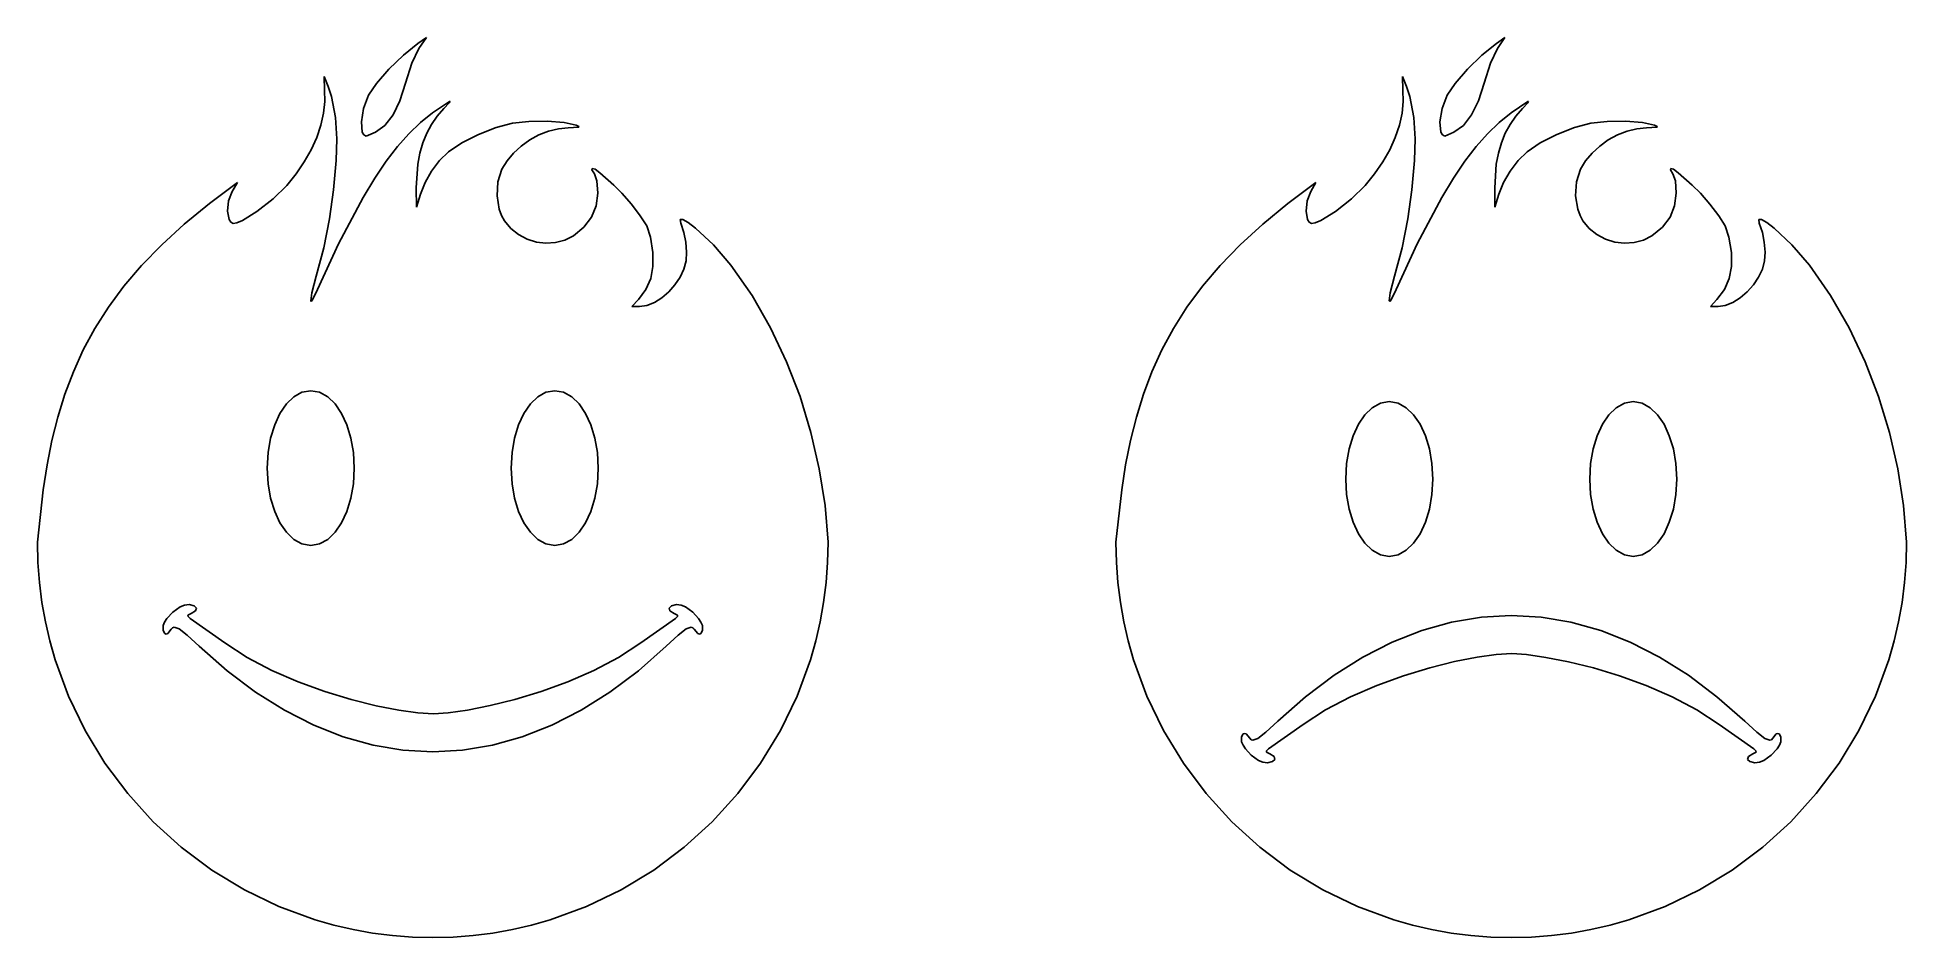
# Model space of a CAD drawing. Extents: x 7 to 298, y 82 to 222.
import ezdxf

# ---------------------------------------------------------------- set-up
doc = ezdxf.new("R2010")
doc.units = 0

msp = doc.modelspace()

# ---------------------------------------------------------------- linework, layer by layer
at = {"layer": 'Layer 1'}
for p, q in [((66.110835, 221.562106), (63.850225, 219.732293)), ((67.418613, 222.492657), (66.110835, 221.562106)), ((66.249155, 220.744734), (67.418613, 222.492657)), ((67.418613, 222.492657), (67.418613, 222.492657)), ((234.086725, 221.562106), (231.826123, 219.732285)), ((235.394525, 222.492657), (234.086725, 221.562106)), ((234.225056, 220.744734), (235.394525, 222.492657)), ((235.394525, 222.492657), (235.394525, 222.492657)), ((63.850225, 219.732293), (61.582537, 217.534593)), ((64.17428, 215.375239), (65.158788, 218.460716)), ((65.158788, 218.460716), (66.249155, 220.744734)), ((231.826123, 219.732285), (229.55844, 217.534582)), ((232.150186, 215.375239), (233.134693, 218.460723)), ((233.134693, 218.460723), (234.225056, 220.744734)), ((51.473602, 216.38124), (51.536484, 214.268651)), ((52.122343, 214.855426), (51.473602, 216.38124)), ((51.473602, 216.38124), (51.473602, 216.38124)), ((61.582537, 217.534593), (59.655032, 215.332375)), ((219.44952, 216.38124), (219.512388, 214.268651)), ((220.098255, 214.85542), (219.44952, 216.38124)), ((219.44952, 216.38124), (219.44952, 216.38124)), ((229.55844, 217.534582), (227.630935, 215.332365)), ((51.602239, 212.535215), (51.41951, 210.717295)), ((51.536484, 214.268651), (51.602239, 212.535215)), ((52.625027, 213.28057), (52.122343, 214.855426)), ((53.247464, 210.021368), (52.625027, 213.28057)), ((58.414974, 213.489007), (57.64804, 211.410868)), ((59.655032, 215.332375), (58.414974, 213.489007)), ((62.2299, 210.426979), (63.305827, 212.624109)), ((63.305827, 212.624109), (64.17428, 215.375239)), ((71.012098, 212.534024), (68.386889, 210.735096)), ((71.102457, 212.519333), (71.012098, 212.534024)), ((219.578147, 212.535216), (219.39542, 210.717298)), ((219.512388, 214.268651), (219.578147, 212.535216)), ((220.600936, 213.28056), (220.098255, 214.85542)), ((221.223372, 210.021357), (220.600936, 213.28056)), ((226.390869, 213.489007), (225.623943, 211.410877)), ((227.630935, 215.332365), (226.390869, 213.489007)), ((230.205799, 210.426989), (231.28173, 212.624116)), ((231.28173, 212.624116), (232.150186, 215.375239)), ((238.988005, 212.534036), (236.362793, 210.735096)), ((239.078368, 212.519345), (238.988005, 212.534036)), ((51.41951, 210.717295), (50.99828, 208.83957)), ((53.45139, 206.678908), (53.247464, 210.021368)), ((57.64804, 211.410868), (57.314392, 209.344052)), ((60.953554, 208.795735), (62.2299, 210.426979)), ((68.386889, 210.735096), (66.509645, 209.228511)), ((68.233911, 208.946946), (69.12149, 210.232985)), ((69.12149, 210.232985), (70.147378, 211.414146)), ((70.147378, 211.414146), (70.982952, 212.32556)), ((70.982952, 212.32556), (71.102457, 212.519333)), ((219.39542, 210.717298), (218.974191, 208.839575)), ((221.4273, 206.678901), (221.223372, 210.021357)), ((225.623943, 211.410877), (225.290295, 209.344059)), ((228.92945, 208.795744), (230.205799, 210.426989)), ((236.362793, 210.735096), (234.485546, 209.228519)), ((236.209814, 208.946955), (237.097398, 210.23299)), ((237.097398, 210.23299), (238.123295, 211.414146)), ((238.123295, 211.414146), (238.958866, 212.32557)), ((238.958866, 212.32557), (239.078368, 212.519345)), ((50.34853, 206.926719), (49.480244, 205.003423)), ((50.99828, 208.83957), (50.34853, 206.926719)), ((57.314392, 209.344052), (57.439865, 207.758982)), ((57.439865, 207.758982), (57.682847, 207.294111)), ((57.682847, 207.294111), (58.050297, 207.126086)), ((58.050297, 207.126086), (59.483845, 207.742265)), ((59.483845, 207.742265), (60.953554, 208.795735)), ((64.697484, 207.494972), (62.924664, 205.498732)), ((66.509645, 209.228511), (64.697484, 207.494972)), ((66.875196, 206.063799), (67.48502, 207.556921)), ((67.48502, 207.556921), (68.233911, 208.946946)), ((75.52044, 207.383228), (72.939751, 206.064575)), ((78.269108, 208.466425), (75.52044, 207.383228)), ((80.8235, 209.150653), (78.269108, 208.466425)), ((83.352162, 209.420353), (80.8235, 209.150653)), ((86.212461, 209.440166), (83.352162, 209.420353)), ((83.519818, 206.521306), (84.957175, 207.304657)), ((84.957175, 207.304657), (86.458861, 207.896507)), ((88.85554, 209.230341), (86.212461, 209.440166)), ((86.458861, 207.896507), (87.98612, 208.272613)), ((87.98612, 208.272613), (89.500199, 208.40873)), ((90.732542, 208.811128), (88.85554, 209.230341)), ((89.500199, 208.40873), (91.144411, 208.488142)), ((91.164308, 208.608379), (90.732542, 208.811128)), ((91.144411, 208.488142), (91.164308, 208.608379)), ((218.324443, 206.926726), (217.456157, 205.003431)), ((218.974191, 208.839575), (218.324443, 206.926726)), ((225.290295, 209.344059), (225.415767, 207.758985)), ((225.415767, 207.758985), (225.65875, 207.294112)), ((225.65875, 207.294112), (226.026204, 207.126086)), ((226.026204, 207.126086), (227.459738, 207.742265)), ((227.459738, 207.742265), (228.92945, 208.795744)), ((232.673383, 207.494982), (230.900563, 205.498743)), ((234.485546, 209.228519), (232.673383, 207.494982)), ((234.851098, 206.063806), (235.460921, 207.55693)), ((235.460921, 207.55693), (236.209814, 208.946955)), ((243.496339, 207.383238), (240.915653, 206.064586)), ((246.245004, 208.466428), (243.496339, 207.383238)), ((248.799392, 209.150653), (246.245004, 208.466428)), ((251.328062, 209.420358), (248.799392, 209.150653)), ((254.188365, 209.44017), (251.328062, 209.420358)), ((251.495729, 206.521316), (252.933087, 207.304665)), ((252.933087, 207.304665), (254.434772, 207.896514)), ((256.831445, 209.230342), (254.188365, 209.44017)), ((254.434772, 207.896514), (255.962029, 208.272617)), ((255.962029, 208.272617), (257.476106, 208.40873)), ((258.708446, 208.811128), (256.831445, 209.230342)), ((257.476106, 208.40873), (259.120308, 208.488146)), ((259.140206, 208.608382), (258.708446, 208.811128)), ((259.120308, 208.488146), (259.140206, 208.608382)), ((49.480244, 205.003423), (48.403403, 203.09436)), ((53.347281, 203.328462), (53.45139, 206.678908)), ((62.924664, 205.498732), (61.165441, 203.204048)), ((66.074272, 202.771823), (66.404821, 204.468469)), ((66.404821, 204.468469), (66.875196, 206.063799)), ((70.8893, 204.673976), (69.469937, 203.297553)), ((72.939751, 206.064575), (70.8893, 204.673976)), ((79.98126, 203.264702), (80.993106, 204.477083)), ((80.993106, 204.477083), (82.185544, 205.5707)), ((82.185544, 205.5707), (83.519818, 206.521306)), ((217.456157, 205.003431), (216.379318, 203.094368)), ((221.323191, 203.328462), (221.4273, 206.678901)), ((230.900563, 205.498743), (229.141342, 203.204058)), ((234.050179, 202.771826), (234.380725, 204.468475)), ((234.380725, 204.468475), (234.851098, 206.063806)), ((238.865198, 204.673976), (237.445832, 203.297562)), ((240.915653, 206.064586), (238.865198, 204.673976)), ((247.95716, 203.264708), (248.969012, 204.477093)), ((248.969012, 204.477093), (250.161453, 205.570711)), ((250.161453, 205.570711), (251.495729, 206.521316)), ((47.127989, 201.224211), (45.663985, 199.417655)), ((48.403403, 203.09436), (47.127989, 201.224211)), ((52.933612, 198.762392), (53.347281, 203.328462)), ((61.165441, 203.204048), (59.394074, 200.575176)), ((65.834173, 199.078139), (66.074272, 202.771823)), ((68.224969, 201.679445), (67.211862, 199.908144)), ((69.469937, 203.297553), (68.224969, 201.679445)), ((78.568102, 200.010389), (79.188759, 201.957799)), ((79.188759, 201.957799), (79.98126, 203.264702)), ((93.26476, 202.101244), (93.195139, 201.862091)), ((93.195139, 201.862091), (93.587054, 201.253601)), ((93.703012, 201.954299), (93.26476, 202.101244)), ((93.587054, 201.253601), (93.986906, 200.131137)), ((94.416987, 201.404494), (93.703012, 201.954299)), ((96.592449, 199.480537), (94.416987, 201.404494)), ((215.103907, 201.224217), (213.639908, 199.417655)), ((216.379318, 203.094368), (215.103907, 201.224217)), ((220.909514, 198.76239), (221.323191, 203.328462)), ((229.141342, 203.204058), (227.369977, 200.575183)), ((233.810088, 199.078139), (234.050179, 202.771826)), ((236.200862, 201.679448), (235.187751, 199.908139)), ((237.445832, 203.297562), (236.200862, 201.679448)), ((246.543993, 200.010395), (247.164651, 201.957799)), ((247.164651, 201.957799), (247.95716, 203.264708)), ((261.240659, 202.101264), (261.171037, 201.862106)), ((261.171037, 201.862106), (261.562952, 201.253601)), ((261.678912, 201.954315), (261.240659, 202.101264)), ((261.562952, 201.253601), (261.962799, 200.131152)), ((262.392888, 201.404494), (261.678912, 201.954315)), ((264.568359, 199.480537), (262.392888, 201.404494)), ((37.980699, 199.870359), (33.61973, 196.630006)), ((36.614986, 197.02329), (37.175911, 198.499685)), ((37.175911, 198.499685), (37.980699, 199.870359)), ((45.663985, 199.417655), (43.533456, 197.352173)), ((52.312158, 194.223839), (52.933612, 198.762392)), ((59.394074, 200.575176), (57.584818, 197.57637)), ((65.871897, 196.06015), (65.834173, 199.078139)), ((66.488079, 198.072141), (65.871897, 196.06015)), ((67.211862, 199.908144), (66.488079, 198.072141)), ((78.435635, 197.842203), (78.568102, 200.010389)), ((94.11519, 198.235618), (93.859331, 196.245315)), ((93.986906, 200.131137), (94.11519, 198.235618)), ((97.880848, 198.212381), (96.592449, 199.480537)), ((99.354364, 196.502988), (97.880848, 198.212381)), ((205.956597, 199.870359), (201.595633, 196.630005)), ((204.590892, 197.023291), (205.151823, 198.499685)), ((205.151823, 198.499685), (205.956597, 199.870359)), ((213.639908, 199.417655), (211.509365, 197.35219)), ((220.288055, 194.223838), (220.909514, 198.76239)), ((227.369977, 200.575183), (225.560726, 197.576373)), ((233.847821, 196.06015), (233.810088, 199.078139)), ((234.463963, 198.072141), (233.847821, 196.06015)), ((235.187751, 199.908139), (234.463963, 198.072141)), ((246.411527, 197.842203), (246.543993, 200.010395)), ((262.091088, 198.235618), (261.835222, 196.245319)), ((261.962799, 200.131152), (262.091088, 198.235618)), ((265.856751, 198.212373), (264.568359, 199.480537)), ((267.330269, 196.50298), (265.856751, 198.212373)), ((33.61973, 196.630006), (29.698033, 193.407712)), ((36.455077, 195.444413), (36.614986, 197.02329)), ((36.687023, 194.151399), (36.455077, 195.444413)), ((41.031933, 195.403121), (38.755854, 193.99007)), ((43.533456, 197.352173), (41.031933, 195.403121)), ((57.584818, 197.57637), (53.749668, 190.325979)), ((78.777183, 195.722968), (78.435635, 197.842203)), ((79.121284, 194.765997), (78.777183, 195.722968)), ((93.859331, 196.245315), (93.145044, 194.480317)), ((100.732711, 194.697928), (99.354364, 196.502988)), ((201.595633, 196.630005), (197.673941, 193.407712)), ((204.43098, 195.444417), (204.590892, 197.023291)), ((204.662923, 194.151403), (204.43098, 195.444417)), ((209.007836, 195.403145), (206.731756, 193.990089)), ((211.509365, 197.35219), (209.007836, 195.403145)), ((225.560726, 197.576373), (221.725592, 190.325979)), ((246.753081, 195.722962), (246.411527, 197.842203)), ((247.097187, 194.765992), (246.753081, 195.722962)), ((261.835222, 196.245319), (261.120934, 194.48032)), ((268.708618, 194.697922), (267.330269, 196.50298)), ((29.698033, 193.407712), (26.190455, 190.192218)), ((36.947077, 193.733448), (36.687023, 194.151399)), ((37.301658, 193.532591), (36.947077, 193.733448)), ((37.888744, 193.615661), (37.301658, 193.532591)), ((38.755854, 193.99007), (37.888744, 193.615661)), ((51.431761, 189.729485), (52.312158, 194.223839)), ((79.578573, 193.922413), (79.121284, 194.765997)), ((80.557394, 192.741443), (79.578573, 193.922413)), ((81.747488, 191.791121), (80.557394, 192.741443)), ((91.966423, 192.929932), (90.317563, 191.583474)), ((93.145044, 194.480317), (91.966423, 192.929932)), ((101.735599, 193.142766), (100.732711, 194.697928)), ((102.312864, 191.392235), (101.735599, 193.142766)), ((107.373752, 194.151109), (106.950636, 194.135915)), ((106.950636, 194.135915), (107.042221, 193.545164)), ((107.042221, 193.545164), (107.520136, 192.126243)), ((108.206974, 193.677814), (107.373752, 194.151109)), ((109.345706, 192.803096), (108.206974, 193.677814)), ((112.121319, 190.197662), (109.345706, 192.803096)), ((197.673941, 193.407712), (194.166366, 190.192219)), ((204.922977, 193.73345), (204.662923, 194.151403)), ((205.277559, 193.532591), (204.922977, 193.73345)), ((205.864645, 193.615672), (205.277559, 193.532591)), ((206.731756, 193.990089), (205.864645, 193.615672)), ((219.407654, 189.729486), (220.288055, 194.223838)), ((247.554485, 193.922413), (247.097187, 194.765992)), ((248.533309, 192.74144), (247.554485, 193.922413)), ((249.723404, 191.791116), (248.533309, 192.74144)), ((259.942321, 192.929933), (258.293478, 191.583474)), ((261.120934, 194.48032), (259.942321, 192.929933)), ((269.711503, 193.142766), (268.708618, 194.697922)), ((270.288766, 191.392234), (269.711503, 193.142766)), ((275.349656, 194.151104), (274.926537, 194.135912)), ((274.926537, 194.135912), (275.018119, 193.545164)), ((275.018119, 193.545164), (275.496038, 192.126243)), ((276.182881, 193.677807), (275.349656, 194.151104)), ((277.321616, 192.803089), (276.182881, 193.677807)), ((280.097237, 190.197657), (277.321616, 192.803089)), ((26.190455, 190.192218), (23.071845, 186.972266)), ((50.241259, 185.296011), (51.431761, 189.729485)), ((53.749668, 190.325979), (50.467621, 183.258872)), ((83.095154, 191.083068), (81.747488, 191.791121)), ((84.546692, 190.628901), (83.095154, 191.083068)), ((86.048401, 190.440239), (84.546692, 190.628901)), ((87.546583, 190.528702), (86.048401, 190.440239)), ((88.987537, 190.905907), (87.546583, 190.528702)), ((90.317563, 191.583474), (88.987537, 190.905907)), ((102.6913, 189.018189), (102.312864, 191.392235)), ((107.520136, 192.126243), (107.826505, 190.592126)), ((107.826505, 190.592126), (107.945074, 189.066405)), ((114.863829, 187.031348), (112.121319, 190.197662)), ((194.166366, 190.192219), (191.047759, 186.972269)), ((218.217157, 185.296011), (219.407654, 189.729486)), ((221.725592, 190.325979), (218.443519, 183.258872)), ((251.07107, 191.083061), (249.723404, 191.791116)), ((252.522606, 190.628894), (251.07107, 191.083061)), ((254.024315, 190.440232), (252.522606, 190.628894)), ((255.522496, 190.528696), (254.024315, 190.440232)), ((256.96345, 190.905903), (255.522496, 190.528696)), ((258.293478, 191.583474), (256.96345, 190.905903)), ((270.667203, 189.018189), (270.288766, 191.392234)), ((275.496038, 192.126243), (275.802411, 190.592133)), ((275.802411, 190.592133), (275.920978, 189.066417)), ((282.839753, 187.031348), (280.097237, 190.197657)), ((23.071845, 186.972266), (20.317051, 183.736596)), ((102.356299, 184.926434), (102.710169, 186.828783)), ((102.710169, 186.828783), (102.6913, 189.018189)), ((107.524477, 186.40091), (106.930259, 185.144913)), ((107.85959, 187.672675), (107.524477, 186.40091)), ((107.945074, 189.066405), (107.85959, 187.672675)), ((118.136236, 182.283533), (114.863829, 187.031348)), ((191.047759, 186.972269), (188.292966, 183.736601)), ((270.332203, 184.92643), (270.686074, 186.828779)), ((270.686074, 186.828779), (270.667203, 189.018189)), ((275.500368, 186.400914), (274.906151, 185.144919)), ((275.835483, 187.672675), (275.500368, 186.400914)), ((275.920978, 189.066417), (275.835483, 187.672675)), ((286.112151, 182.283534), (282.839753, 187.031348)), ((20.317051, 183.736596), (17.90092, 180.47395)), ((49.579693, 182.734655), (50.241259, 185.296011)), ((101.607198, 183.234023), (102.356299, 184.926434)), ((106.125019, 183.951831), (105.156842, 182.868816)), ((106.930259, 185.144913), (106.125019, 183.951831)), ((188.292966, 183.736601), (185.876836, 180.473957)), ((217.555588, 182.734653), (218.217157, 185.296011)), ((269.583105, 183.234022), (270.332203, 184.92643)), ((274.100914, 183.95184), (273.132741, 182.868827)), ((274.906151, 185.144919), (274.100914, 183.95184)), ((49.404731, 181.469194), (49.579693, 182.734655)), ((49.496055, 181.356246), (49.404731, 181.469194)), ((49.704624, 181.607857), (49.496055, 181.356246)), ((50.467621, 183.258872), (49.704624, 181.607857)), ((99.434393, 180.567844), (100.440371, 181.674431)), ((100.616427, 180.580417), (99.434393, 180.567844)), ((100.440371, 181.674431), (101.607198, 183.234023)), ((101.75552, 180.751668), (100.616427, 180.580417)), ((102.924009, 181.221585), (101.75552, 180.751668)), ((104.073811, 181.943018), (102.924009, 181.221585)), ((105.156842, 182.868816), (104.073811, 181.943018)), ((121.020957, 177.254607), (118.136236, 182.283533)), ((217.380624, 181.469188), (217.555588, 182.734653)), ((217.471947, 181.356239), (217.380624, 181.469188)), ((217.680516, 181.60785), (217.471947, 181.356239)), ((218.443519, 183.258872), (217.680516, 181.60785)), ((267.410297, 180.567844), (268.416298, 181.674431)), ((268.592334, 180.580417), (267.410297, 180.567844)), ((268.416298, 181.674431), (269.583105, 183.234022)), ((269.731427, 180.751674), (268.592334, 180.580417)), ((270.899914, 181.221594), (269.731427, 180.751674)), ((272.049713, 181.943028), (270.899914, 181.221594)), ((273.132741, 182.868827), (272.049713, 181.943028)), ((288.99687, 177.254609), (286.112151, 182.283534)), ((17.90092, 180.47395), (15.7983, 177.173068)), ((185.876836, 180.473957), (183.774216, 177.173077)), ((15.7983, 177.173068), (13.984039, 173.822691)), ((123.514486, 171.992944), (121.020957, 177.254607)), ((183.774216, 177.173077), (181.959954, 173.822702)), ((291.490401, 171.992949), (288.99687, 177.254609)), ((13.984039, 173.822691), (12.432984, 170.41156)), ((125.613315, 166.546922), (123.514486, 171.992944)), ((181.959954, 173.822702), (180.408899, 170.411573)), ((293.589234, 166.54693), (291.490401, 171.992949)), ((12.432984, 170.41156), (11.119984, 166.928416)), ((180.408899, 170.411573), (179.095899, 166.92843)), ((11.119984, 166.928416), (10.019887, 163.362)), ((45.6218, 165.406797), (46.77312, 166.517767)), ((46.77312, 166.517767), (48.045381, 167.219929)), ((48.045381, 167.219929), (49.411323, 167.464765)), ((49.411323, 167.464765), (50.777261, 167.219927)), ((49.411323, 167.464765), (49.411323, 167.464765)), ((50.777261, 167.219927), (52.049519, 166.517765)), ((52.049519, 166.517765), (53.200837, 165.406796)), ((83.62324, 165.406797), (84.774556, 166.517767)), ((84.774556, 166.517767), (86.046814, 167.219929)), ((86.046814, 167.219929), (87.412751, 167.464765)), ((87.412751, 167.464765), (88.778698, 167.219927)), ((87.412751, 167.464765), (87.412751, 167.464765)), ((88.778698, 167.219927), (90.050962, 166.517765)), ((90.050962, 166.517765), (91.202283, 165.406796)), ((127.313935, 160.964918), (125.613315, 166.546922)), ((179.095899, 166.92843), (177.9958, 163.362015)), ((295.289859, 160.964927), (293.589234, 166.54693)), ((10.019887, 163.362), (9.107539, 159.701053)), ((43.791024, 162.152509), (44.618681, 163.935538)), ((44.618681, 163.935538), (45.6218, 165.406797)), ((53.200837, 165.406796), (54.203955, 163.935539)), ((54.203955, 163.935539), (55.031611, 162.152512)), ((81.792468, 162.152509), (82.620123, 163.935538)), ((82.620123, 163.935538), (83.62324, 165.406797)), ((91.202283, 165.406796), (92.2054, 163.935539)), ((92.2054, 163.935539), (93.033055, 162.152512)), ((177.9958, 163.362015), (177.083451, 159.701068)), ((212.594577, 162.237928), (213.597693, 163.709187)), ((213.597693, 163.709187), (214.749011, 164.820156)), ((214.749011, 164.820156), (216.021274, 165.522318)), ((216.021274, 165.522318), (217.387221, 165.767154)), ((217.387221, 165.767154), (218.753167, 165.522318)), ((217.387221, 165.767154), (217.387221, 165.767154)), ((218.753167, 165.522318), (220.025429, 164.820156)), ((220.025429, 164.820156), (221.176748, 163.709187)), ((221.176748, 163.709187), (222.179864, 162.237928)), ((250.596037, 162.237928), (251.599154, 163.709187)), ((251.599154, 163.709187), (252.750472, 164.820156)), ((252.750472, 164.820156), (254.022731, 165.522318)), ((254.022731, 165.522318), (255.388669, 165.767154)), ((255.388669, 165.767154), (256.754608, 165.522318)), ((255.388669, 165.767154), (255.388669, 165.767154)), ((256.754608, 165.522318), (258.026866, 164.820156)), ((258.026866, 164.820156), (259.178185, 163.709187)), ((259.178185, 163.709187), (260.181302, 162.237928)), ((43.166089, 160.106228), (43.791024, 162.152509)), ((55.031611, 162.152512), (55.656545, 160.106231)), ((81.167534, 160.106228), (81.792468, 162.152509)), ((93.033055, 162.152512), (93.657987, 160.106231)), ((128.612839, 155.295307), (127.313935, 160.964918)), ((211.141994, 158.408615), (211.766924, 160.454898)), ((211.766924, 160.454898), (212.594577, 162.237928)), ((222.179864, 162.237928), (223.007517, 160.454898)), ((223.007517, 160.454898), (223.632447, 158.408615)), ((249.143446, 158.408615), (249.76838, 160.454898)), ((249.76838, 160.454898), (250.596037, 162.237928)), ((260.181302, 162.237928), (261.008958, 160.454898)), ((261.008958, 160.454898), (261.633892, 158.408615)), ((296.588769, 155.295316), (295.289859, 160.964927)), ((9.107539, 159.701053), (8.35779, 155.934316)), ((42.633429, 155.417986), (42.771137, 157.845214)), ((42.771137, 157.845214), (43.166089, 160.106228)), ((55.656545, 160.106231), (56.051497, 157.845217)), ((56.051497, 157.845217), (56.189205, 155.417986)), ((80.634871, 155.417986), (80.772582, 157.845214)), ((80.772582, 157.845214), (81.167534, 160.106228)), ((93.657987, 160.106231), (94.052937, 157.845217)), ((94.052937, 157.845217), (94.190645, 155.417986)), ((177.083451, 159.701068), (176.333701, 155.93433)), ((210.747045, 156.147597), (211.141994, 158.408615)), ((223.632447, 158.408615), (224.027396, 156.147597)), ((248.748495, 156.147597), (249.143446, 158.408615)), ((261.633892, 158.408615), (262.028843, 156.147597)), ((8.35779, 155.934316), (7.745486, 152.050531)), ((42.771136, 152.990751), (42.633429, 155.417986)), ((56.189205, 155.417986), (56.051497, 152.990751)), ((80.77258, 152.990751), (80.634871, 155.417986)), ((94.190645, 155.417986), (94.052939, 152.990751)), ((129.506519, 149.586468), (128.612839, 155.295307)), ((176.333701, 155.93433), (175.721397, 152.050541)), ((210.609338, 153.720363), (210.747045, 156.147597)), ((224.027396, 156.147597), (224.165104, 153.720363)), ((248.610786, 153.720363), (248.748495, 156.147597)), ((262.028843, 156.147597), (262.166552, 153.720363)), ((297.482452, 149.586473), (296.588769, 155.295316)), ((7.745486, 152.050531), (6.832607, 143.886775)), ((43.166087, 150.729734), (42.771136, 152.990751)), ((56.051497, 152.990751), (55.656545, 150.729734)), ((81.167532, 150.729734), (80.77258, 152.990751)), ((94.052939, 152.990751), (93.657989, 150.729734)), ((175.721397, 152.050541), (174.808518, 143.886775)), ((210.747038, 151.293131), (210.609338, 153.720363)), ((224.165104, 153.720363), (224.027395, 151.293131)), ((248.748495, 151.293131), (248.610786, 153.720363)), ((262.166552, 153.720363), (262.028843, 151.293131)), ((43.791021, 148.683451), (43.166087, 150.729734)), ((44.618679, 146.900422), (43.791021, 148.683451)), ((55.031611, 148.683451), (54.203955, 146.900422)), ((55.656545, 150.729734), (55.031611, 148.683451)), ((81.792468, 148.683451), (81.167532, 150.729734)), ((82.620124, 146.900422), (81.792468, 148.683451)), ((93.033055, 148.683451), (92.205397, 146.900422)), ((93.657989, 150.729734), (93.033055, 148.683451)), ((129.991468, 143.886775), (129.506519, 149.586468)), ((211.141985, 149.032116), (210.747038, 151.293131)), ((211.766919, 146.985834), (211.141985, 149.032116)), ((223.632443, 149.032116), (223.007509, 146.985834)), ((224.027395, 151.293131), (223.632443, 149.032116)), ((249.143446, 149.032116), (248.748495, 151.293131)), ((249.76838, 146.985834), (249.143446, 149.032116)), ((261.633892, 149.032116), (261.008958, 146.985834)), ((262.028843, 151.293131), (261.633892, 149.032116)), ((297.9674, 143.886775), (297.482452, 149.586473)), ((45.621798, 145.429163), (44.618679, 146.900422)), ((54.203955, 146.900422), (53.200837, 145.429163)), ((83.623242, 145.429163), (82.620124, 146.900422)), ((92.205397, 146.900422), (91.202278, 145.429163)), ((212.594576, 145.202806), (211.766919, 146.985834)), ((223.007509, 146.985834), (222.179853, 145.202806)), ((250.596037, 145.202806), (249.76838, 146.985834)), ((261.008958, 146.985834), (260.181302, 145.202806)), ((6.832607, 143.886775), (6.912789, 140.719624)), ((46.773119, 144.318194), (45.621798, 145.429163)), ((48.045381, 143.616033), (46.773119, 144.318194)), ((49.411323, 143.371197), (48.045381, 143.616033)), ((50.777261, 143.616033), (49.411323, 143.371197)), ((52.049519, 144.318194), (50.777261, 143.616033)), ((53.200837, 145.429163), (52.049519, 144.318194)), ((84.77456, 144.318194), (83.623242, 145.429163)), ((86.046816, 143.616033), (84.77456, 144.318194)), ((87.412751, 143.371197), (86.046816, 143.616033)), ((88.778694, 143.616033), (87.412751, 143.371197)), ((90.050956, 144.318194), (88.778694, 143.616033)), ((91.202278, 145.429163), (90.050956, 144.318194)), ((129.911286, 140.719624), (129.991468, 143.886775)), ((174.808518, 143.886775), (174.8887, 140.719626)), ((213.597696, 143.731548), (212.594576, 145.202806)), ((214.749018, 142.62058), (213.597696, 143.731548)), ((221.176735, 143.731548), (220.025417, 142.62058)), ((222.179853, 145.202806), (221.176735, 143.731548)), ((251.599154, 143.731548), (250.596037, 145.202806)), ((252.750472, 142.62058), (251.599154, 143.731548)), ((259.178185, 143.731548), (258.026866, 142.62058)), ((260.181302, 145.202806), (259.178185, 143.731548)), ((297.887218, 140.719626), (297.9674, 143.886775)), ((6.912789, 140.719624), (7.15075, 137.593855)), ((129.673326, 137.593855), (129.911286, 140.719624)), ((174.8887, 140.719626), (175.12666, 137.593858)), ((216.02128, 141.918418), (214.749018, 142.62058)), ((217.387221, 141.673583), (216.02128, 141.918418)), ((218.753159, 141.918418), (217.387221, 141.673583)), ((220.025417, 142.62058), (218.753159, 141.918418)), ((254.022731, 141.918418), (252.750472, 142.62058)), ((255.388669, 141.673583), (254.022731, 141.918418)), ((256.754608, 141.918418), (255.388669, 141.673583)), ((258.026866, 142.62058), (256.754608, 141.918418)), ((297.649257, 137.593858), (297.887218, 140.719626)), ((7.15075, 137.593855), (7.542608, 134.513347)), ((129.281467, 134.513347), (129.673326, 137.593855)), ((175.12666, 137.593858), (175.518519, 134.513351)), ((297.257399, 134.513351), (297.649257, 137.593858)), ((7.542608, 134.513347), (8.084484, 131.48198)), ((29.06256, 133.806024), (29.728934, 134.061802)), ((29.728934, 134.061802), (30.448329, 134.16635)), ((30.448329, 134.16635), (31.238633, 133.989982)), ((30.448329, 134.16635), (30.448329, 134.16635)), ((31.238633, 133.989982), (31.608193, 133.629627)), ((105.215891, 133.629642), (105.585448, 133.989988)), ((105.585448, 133.989988), (106.375756, 134.16635)), ((106.375756, 134.16635), (107.095148, 134.061803)), ((107.095148, 134.061803), (107.761518, 133.806026)), ((128.739591, 131.48198), (129.281467, 134.513347)), ((175.518519, 134.513351), (176.060395, 131.481985)), ((296.715522, 131.481985), (297.257399, 134.513351)), ((8.084484, 131.48198), (8.772499, 128.503634)), ((26.424351, 130.896871), (26.639446, 131.436656)), ((26.639446, 131.436656), (27.012251, 131.984351)), ((27.012251, 131.984351), (27.92077, 132.971732)), ((27.92077, 132.971732), (29.06256, 133.806024)), ((30.787854, 132.783114), (30.272684, 132.51985)), ((30.272684, 132.51985), (30.306042, 132.311137)), ((30.306042, 132.311137), (30.620835, 131.974253)), ((30.620835, 131.974253), (36.006456, 128.193255)), ((31.482702, 133.191824), (30.787854, 132.783114)), ((31.608193, 133.629627), (31.482702, 133.191824)), ((100.817624, 128.193255), (106.203243, 131.974253)), ((105.341382, 133.191841), (105.215891, 133.629642)), ((106.03622, 132.783114), (105.341382, 133.191841)), ((106.551392, 132.51985), (106.03622, 132.783114)), ((106.203243, 131.974253), (106.518035, 132.311137)), ((106.518035, 132.311137), (106.551392, 132.51985)), ((107.761518, 133.806026), (108.903304, 132.971732)), ((108.903304, 132.971732), (109.811825, 131.984351)), ((109.811825, 131.984351), (110.184628, 131.436656)), ((110.184628, 131.436656), (110.399723, 130.896871)), ((128.051576, 128.503634), (128.739591, 131.48198)), ((176.060395, 131.481985), (176.74841, 128.50364)), ((222.453116, 130.142321), (227.086317, 131.442313)), ((227.086317, 131.442313), (231.735906, 132.219627)), ((231.735906, 132.219627), (236.387931, 132.468739)), ((236.387931, 132.468739), (241.039964, 132.219627)), ((236.387931, 132.468739), (236.387931, 132.468739)), ((241.039964, 132.219627), (245.689559, 131.442313)), ((245.689559, 131.442313), (250.322765, 130.142321)), ((296.027507, 128.50364), (296.715522, 131.481985)), ((8.772499, 128.503634), (9.602772, 125.582189)), ((26.41023, 130.116088), (26.424351, 130.896871)), ((26.676861, 129.646177), (26.41023, 130.116088)), ((26.887493, 129.583828), (26.676861, 129.646177)), ((27.134754, 129.666433), (26.887493, 129.583828)), ((27.694417, 130.356153), (27.134754, 129.666433)), ((27.889393, 130.568884), (27.694417, 130.356153)), ((28.146594, 130.648967), (27.889393, 130.568884)), ((28.922583, 130.365405), (28.146594, 130.648967)), ((30.17222, 129.413888), (28.922583, 130.365405)), ((32.045337, 127.702838), (30.17222, 129.413888)), ((36.006456, 128.193255), (39.493938, 125.909164)), ((97.338269, 125.911552), (100.817624, 128.193255)), ((106.65186, 129.413886), (104.778739, 127.702838)), ((107.901495, 130.365401), (106.65186, 129.413886)), ((108.677482, 130.648963), (107.901495, 130.365401)), ((108.934681, 130.56888), (108.677482, 130.648963)), ((109.129658, 130.356153), (108.934681, 130.56888)), ((109.689326, 129.666438), (109.129658, 130.356153)), ((109.936587, 129.583837), (109.689326, 129.666438)), ((110.147217, 129.64619), (109.936587, 129.583837)), ((110.413846, 130.116104), (110.147217, 129.64619)), ((110.399723, 130.896871), (110.413846, 130.116104)), ((127.221303, 125.582189), (128.051576, 128.503634)), ((176.74841, 128.50364), (177.578684, 125.582195)), ((213.291685, 125.996405), (217.850254, 128.325177)), ((217.850254, 128.325177), (222.453116, 130.142321)), ((250.322765, 130.142321), (254.92563, 128.325177)), ((254.92563, 128.325177), (259.484202, 125.996405)), ((295.197234, 125.582195), (296.027507, 128.50364)), ((9.602772, 125.582189), (11.674574, 119.925522)), ((36.387322, 123.872342), (32.045337, 127.702838)), ((39.493938, 125.909164), (43.359108, 123.881161)), ((93.494359, 123.890271), (97.338269, 125.911552)), ((104.778739, 127.702838), (100.436757, 123.872342)), ((125.149502, 119.925522), (127.221303, 125.582189)), ((177.578684, 125.582195), (179.650486, 119.925529)), ((208.791359, 123.161532), (213.291685, 125.996405)), ((227.574033, 125.281916), (223.697376, 124.318199)), ((231.078746, 125.971173), (227.574033, 125.281916)), ((234.061587, 126.38247), (231.078746, 125.971173)), ((236.499814, 126.534515), (234.061587, 126.38247)), ((238.777168, 126.369897), (236.499814, 126.534515)), ((241.798646, 125.947544), (238.777168, 126.369897)), ((245.315503, 125.254372), (241.798646, 125.947544)), ((249.184418, 124.292112), (245.315503, 125.254372)), ((259.484202, 125.996405), (263.984529, 123.161532)), ((293.125431, 119.925529), (295.197234, 125.582195)), ((40.815456, 120.536894), (36.387322, 123.872342)), ((43.359108, 123.881161), (47.452039, 122.113039)), ((89.429215, 122.131147), (93.494359, 123.890271)), ((100.436757, 123.872342), (96.008626, 120.536894)), ((204.363228, 119.826081), (208.791359, 123.161532)), ((219.5987, 123.083519), (215.427933, 121.581377)), ((223.697376, 124.318199), (219.5987, 123.083519)), ((253.262066, 123.062499), (249.184418, 124.292112)), ((257.405125, 121.567264), (253.262066, 123.062499)), ((263.984529, 123.161532), (268.41266, 119.826081)), ((11.674574, 119.925522), (14.268851, 114.543016)), ((45.315786, 117.702021), (40.815456, 120.536894)), ((47.452039, 122.113039), (51.622805, 120.60859)), ((51.622805, 120.60859), (55.721479, 119.371607)), ((55.721479, 119.371607), (59.598135, 118.405881)), ((77.339607, 118.44404), (81.208516, 119.406298)), ((81.208516, 119.406298), (85.28616, 120.635911)), ((85.28616, 120.635911), (89.429215, 122.131147)), ((96.008626, 120.536894), (91.508297, 117.702021)), ((122.555226, 114.543016), (125.149502, 119.925522)), ((179.650486, 119.925529), (182.244763, 114.543024)), ((200.021246, 115.99558), (204.363228, 119.826081)), ((211.335002, 119.815271), (207.469832, 117.788699)), ((215.427933, 121.581377), (211.335002, 119.815271)), ((261.470272, 119.808141), (257.405125, 121.567264)), ((265.314183, 117.786863), (261.470272, 119.808141)), ((268.41266, 119.826081), (272.754643, 115.99558)), ((290.531153, 114.543024), (293.125431, 119.925529)), ((49.87436, 115.373248), (45.315786, 117.702021)), ((59.598135, 118.405881), (63.102845, 117.715206)), ((63.102845, 117.715206), (66.085683, 117.303372)), ((66.085683, 117.303372), (68.523908, 117.157585)), ((68.523908, 117.157585), (70.801278, 117.328521)), ((70.801278, 117.328521), (73.822753, 117.75087)), ((73.822753, 117.75087), (77.339607, 118.44404)), ((91.508297, 117.702021), (86.949723, 115.373248)), ((207.469832, 117.788699), (203.982351, 115.505162)), ((268.793536, 115.505162), (265.314183, 117.786863)), ((14.268851, 114.543016), (17.354564, 109.465713)), ((54.477225, 113.556102), (49.87436, 115.373248)), ((59.110429, 112.256108), (54.477225, 113.556102)), ((82.346859, 113.556102), (77.713655, 112.256108)), ((86.949723, 115.373248), (82.346859, 113.556102)), ((119.469514, 109.465713), (122.555226, 114.543016)), ((182.244763, 114.543024), (185.330475, 109.46572)), ((194.386138, 113.58232), (194.652762, 114.052228)), ((194.400263, 112.801547), (194.386138, 113.58232)), ((194.652762, 114.052228), (194.86339, 114.114578)), ((194.86339, 114.114578), (195.110647, 114.031976)), ((195.110647, 114.031976), (195.670303, 113.342265)), ((196.898483, 113.33301), (198.148119, 114.284535)), ((198.148119, 114.284535), (200.021246, 115.99558)), ((203.982351, 115.505162), (198.596732, 111.724164)), ((274.179157, 111.724166), (268.793536, 115.505162)), ((272.754643, 115.99558), (274.627767, 114.284535)), ((274.627767, 114.284535), (275.877399, 113.33301)), ((277.105542, 113.342265), (277.665233, 114.031979)), ((277.665233, 114.031979), (277.912502, 114.114582)), ((277.912502, 114.114582), (278.12314, 114.052231)), ((278.12314, 114.052231), (278.389771, 113.582321)), ((278.389771, 113.582321), (278.375635, 112.801547)), ((287.44544, 109.46572), (290.531153, 114.543024)), ((63.760018, 111.478791), (59.110429, 112.256108)), ((68.412041, 111.229679), (63.760018, 111.478791)), ((73.064065, 111.478791), (68.412041, 111.229679)), ((77.713655, 112.256108), (73.064065, 111.478791)), ((194.615354, 112.261753), (194.400263, 112.801547)), ((194.988161, 111.71405), (194.615354, 112.261753)), ((195.89667, 110.726686), (194.988161, 111.71405)), ((195.670303, 113.342265), (195.865288, 113.129527)), ((195.865288, 113.129527), (196.122492, 113.049442)), ((197.038452, 109.892389), (195.89667, 110.726686)), ((196.122492, 113.049442), (196.898483, 113.33301)), ((198.281939, 111.387282), (198.24858, 111.17857)), ((198.24858, 111.17857), (198.763743, 110.915303)), ((198.596732, 111.724164), (198.281939, 111.387282)), ((198.763743, 110.915303), (199.458599, 110.506588)), ((273.317287, 110.506588), (274.012144, 110.915303)), ((274.012144, 110.915303), (274.527308, 111.178574)), ((274.49395, 111.387285), (274.179157, 111.724166)), ((274.527308, 111.178574), (274.49395, 111.387285)), ((276.879233, 110.726686), (275.737438, 109.892386)), ((275.877399, 113.33301), (276.653378, 113.049442)), ((276.653378, 113.049442), (276.910572, 113.129527)), ((277.787741, 111.71405), (276.879233, 110.726686)), ((276.910572, 113.129527), (277.105542, 113.342265)), ((278.160546, 112.261753), (277.787741, 111.71405)), ((278.375635, 112.801547), (278.160546, 112.261753)), ((17.354564, 109.465713), (20.900673, 104.72465)), ((115.923405, 104.72465), (119.469514, 109.465713)), ((185.330475, 109.46572), (188.876584, 104.724657)), ((197.70483, 109.636612), (197.038452, 109.892389)), ((198.424241, 109.532064), (197.70483, 109.636612)), ((199.21454, 109.70844), (198.424241, 109.532064)), ((199.584096, 110.06879), (199.21454, 109.70844)), ((199.458599, 110.506588), (199.584096, 110.06879)), ((273.191791, 110.06879), (273.317287, 110.506588)), ((273.561348, 109.70844), (273.191791, 110.06879)), ((274.351648, 109.532064), (273.561348, 109.70844)), ((275.071059, 109.636609), (274.351648, 109.532064)), ((275.737438, 109.892386), (275.071059, 109.636609)), ((283.899329, 104.724657), (287.44544, 109.46572)), ((20.900673, 104.72465), (24.876139, 100.350866)), ((111.947939, 100.350866), (115.923405, 104.72465)), ((188.876584, 104.724657), (192.85205, 100.350872)), ((279.923861, 100.350872), (283.899329, 104.724657)), ((24.876139, 100.350866), (29.249924, 96.375401)), ((107.574155, 96.375401), (111.947939, 100.350866)), ((192.85205, 100.350872), (197.225834, 96.375406)), ((275.550074, 96.375406), (279.923861, 100.350872)), ((29.249924, 96.375401), (33.990988, 92.829293)), ((102.833092, 92.829293), (107.574155, 96.375401)), ((197.225834, 96.375406), (201.966897, 92.829297)), ((270.809007, 92.829297), (275.550074, 96.375406)), ((33.990988, 92.829293), (39.068292, 89.743582)), ((97.755788, 89.743582), (102.833092, 92.829293)), ((201.966897, 92.829297), (207.044199, 89.743585)), ((265.7317, 89.743585), (270.809007, 92.829297)), ((39.068292, 89.743582), (44.450797, 87.149306)), ((92.373284, 87.149306), (97.755788, 89.743582)), ((207.044199, 89.743585), (212.426702, 87.149309)), ((260.349192, 87.149309), (265.7317, 89.743585)), ((44.450797, 87.149306), (50.107463, 85.077506)), ((50.107463, 85.077506), (53.028907, 84.247233)), ((83.795174, 84.247233), (86.716618, 85.077506)), ((86.716618, 85.077506), (92.373284, 87.149306)), ((212.426702, 87.149309), (218.083365, 85.077507)), ((218.083365, 85.077507), (221.004808, 84.247234)), ((251.771076, 84.247234), (254.692522, 85.077507)), ((254.692522, 85.077507), (260.349192, 87.149309)), ((53.028907, 84.247233), (56.007252, 83.559219)), ((56.007252, 83.559219), (59.038618, 83.017343)), ((59.038618, 83.017343), (62.119125, 82.625485)), ((62.119125, 82.625485), (65.244892, 82.387525)), ((65.244892, 82.387525), (68.412041, 82.307343)), ((68.412041, 82.307343), (71.57919, 82.387525)), ((71.57919, 82.387525), (74.704958, 82.625485)), ((74.704958, 82.625485), (77.785464, 83.017343)), ((77.785464, 83.017343), (80.81683, 83.559219)), ((80.81683, 83.559219), (83.795174, 84.247233)), ((221.004808, 84.247234), (223.983151, 83.55922)), ((223.983151, 83.55922), (227.014515, 83.017343)), ((227.014515, 83.017343), (230.095019, 82.625485)), ((230.095019, 82.625485), (233.220784, 82.387525)), ((233.220784, 82.387525), (236.387931, 82.307343)), ((236.387931, 82.307343), (239.555082, 82.387525)), ((239.555082, 82.387525), (242.680852, 82.625485)), ((242.680852, 82.625485), (245.761361, 83.017343)), ((245.761361, 83.017343), (248.792729, 83.55922)), ((248.792729, 83.55922), (251.771076, 84.247234))]:
    msp.add_line(p, q, dxfattribs=at)

doc.saveas('drawing.dxf')
